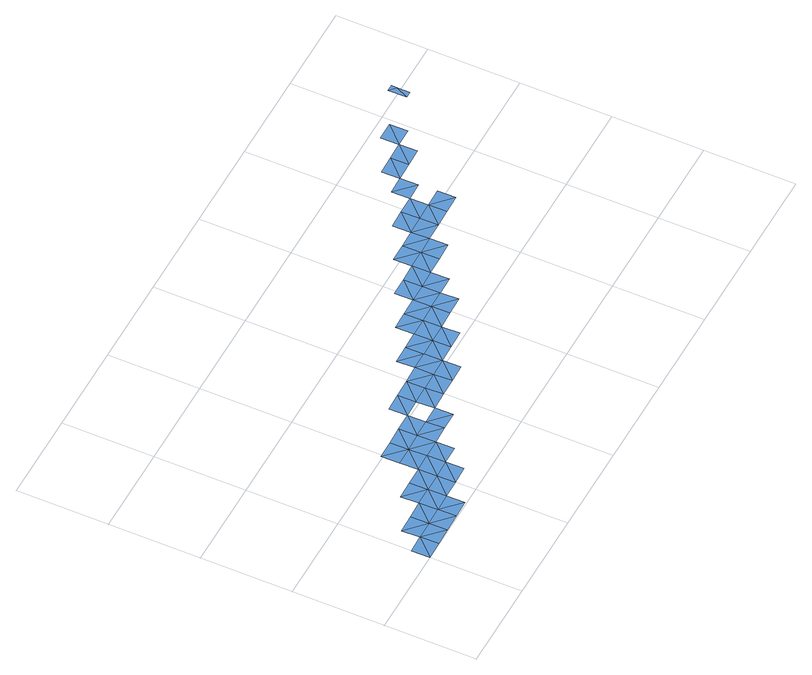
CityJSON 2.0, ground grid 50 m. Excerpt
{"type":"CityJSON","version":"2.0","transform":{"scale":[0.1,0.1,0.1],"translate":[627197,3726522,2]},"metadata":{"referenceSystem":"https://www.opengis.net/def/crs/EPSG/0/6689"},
"CityObjects":{
"waterbody1":{"type":"WaterBody","attributes":{"name":"福岡県津波浸水想定図","class":"1140","function":"2","WaterBodyTsunamiRiskAttribute.description":"1","WaterBodyTsunamiRiskAttribute.rank":"3"},"geometry":[{"type":"MultiSurface","lod":"1","boundaries":[[[0,1,2]],[[3,0,2]],[[4,0,5]],[[5,6,4]],[[7,8,9]],[[8,10,9]],[[11,12,9]],[[11,9,13]],[[14,15,16]],[[14,17,15]],[[18,19,14]],[[14,20,17]],[[21,20,14]],[[14,19,21]],[[21,19,22]],[[21,22,23]],[[24,25,26]],[[26,25,27]],[[28,27,29]],[[28,29,30]],[[31,32,28]],[[33,32,31]],[[31,34,33]],[[34,35,33]],[[36,37,35]],[[38,37,36]],[[39,40,38]],[[38,36,39]],[[39,36,41]],[[39,42,40]],[[43,42,39]],[[42,43,44]],[[45,44,46]],[[46,44,47]],[[47,48,46]],[[48,47,49]],[[50,51,52]],[[50,52,53]]]}]},
"waterbody2":{"type":"WaterBody","attributes":{"name":"福岡県津波浸水想定図","class":"1140","function":"2","WaterBodyTsunamiRiskAttribute.description":"1","WaterBodyTsunamiRiskAttribute.rank":"2"},"geometry":[{"type":"MultiSurface","lod":"1","boundaries":[[[0,3,54]],[[0,54,5]],[[5,54,55]],[[55,8,5]],[[10,13,9]],[[13,10,56]],[[18,11,13]],[[13,57,18]],[[16,11,14]],[[14,11,18]],[[23,22,58]],[[29,23,58]],[[27,32,26]],[[32,27,28]],[[31,28,30]],[[31,30,59]],[[34,31,59]],[[60,34,59]],[[36,35,34]],[[36,34,61]],[[41,43,39]],[[43,41,62]],[[63,43,62]],[[63,64,43]],[[44,43,64]],[[47,44,64]],[[65,47,64]],[[47,65,49]],[[49,66,48]],[[48,66,67]],[[49,68,66]],[[67,66,69]],[[66,68,70]],[[69,66,71]],[[71,66,70]],[[69,71,72]],[[72,71,73]],[[72,74,75]],[[72,73,76]],[[74,72,76]],[[77,78,79]],[[79,78,80]],[[80,78,81]]]}]},
"waterbody3":{"type":"WaterBody","attributes":{"name":"福岡県津波浸水想定図","class":"1140","function":"2","WaterBodyTsunamiRiskAttribute.description":"1","WaterBodyTsunamiRiskAttribute.rank":"4"},"geometry":[{"type":"MultiSurface","lod":"1","boundaries":[[[5,7,6]],[[5,8,7]],[[9,82,7]],[[9,12,82]],[[35,83,33]],[[35,37,83]],[[84,51,85]],[[84,52,51]],[[86,50,87]],[[87,50,88]]]}]},
"waterbody4":{"type":"WaterBody","attributes":{"name":"福岡県津波浸水想定図","class":"1140","function":"2","WaterBodyTsunamiRiskAttribute.description":"1","WaterBodyTsunamiRiskAttribute.rank":"1"},"geometry":[{"type":"MultiSurface","lod":"1","boundaries":[[[55,89,8]],[[89,10,8]],[[57,13,56]],[[57,56,90]],[[57,19,18]],[[91,19,57]],[[20,21,25]],[[21,23,25]],[[61,41,36]],[[41,61,92]],[[73,93,76]],[[94,74,76]],[[93,73,95]],[[93,94,76]],[[93,95,96]],[[97,98,94]],[[93,96,99]],[[97,84,98]]]}]}
},
"vertices":[
[101,104,3],[1,102,3],[3,2,3],[103,4,3],[99,204,3],[201,106,3],[199,206,4],[299,208,4],[301,108,4],[399,209,4],[401,109,4],[497,311,4],[397,309,4],[499,211,4],[595,413,3],[493,511,3],[495,411,3],[593,513,3],[597,313,4],[697,315,4],[693,515,3],[695,415,3],[797,317,5],[795,417,4],[791,617,3],[793,517,3],[891,619,3],[893,519,3],[993,521,5],[895,419,5],[995,421,5],[1093,523,3],[991,621,3],[1091,623,4],[1193,525,4],[1191,625,4],[1291,627,3],[1189,725,3],[1289,727,3],[1389,729,3],[1287,827,3],[1391,629,3],[1387,829,3],[1489,731,4],[1487,831,3],[1485,930,3],[1585,932,3],[1587,832,4],[1685,934,4],[1687,834,4],[2377,1348,3],[2277,1346,3],[2279,1246,3],[2379,1248,3],
[203,6,3],[303,8,4],[501,111,4],[599,213,4],[897,319,5],[1095,423,5],[1195,425,4],[1293,527,4],[1491,631,4],[1591,633,4],[1589,732,4],[1689,734,4],[1785,936,4],[1683,1034,4],[1787,836,4],[1783,1036,4],[1887,838,4],[1885,938,4],[1883,1038,4],[1985,940,4],[1981,1140,4],[1881,1138,4],[1983,1040,4],[2709,1454,3],[2708,1520,3],[2675,1454,3],[2673,1554,3],[2708,1554,3],
[297,308,4],[1089,723,3],[2179,1244,3],[2177,1344,3],[2375,1448,3],[2475,1450,3],[2477,1350,3],
[403,10,4],[601,113,4],[699,215,3],[1393,529,4],[2083,1042,4],[2081,1142,3],[2085,942,4],[2185,944,4],[2181,1144,3],[2079,1242,3],[2183,1044,4]
]}
